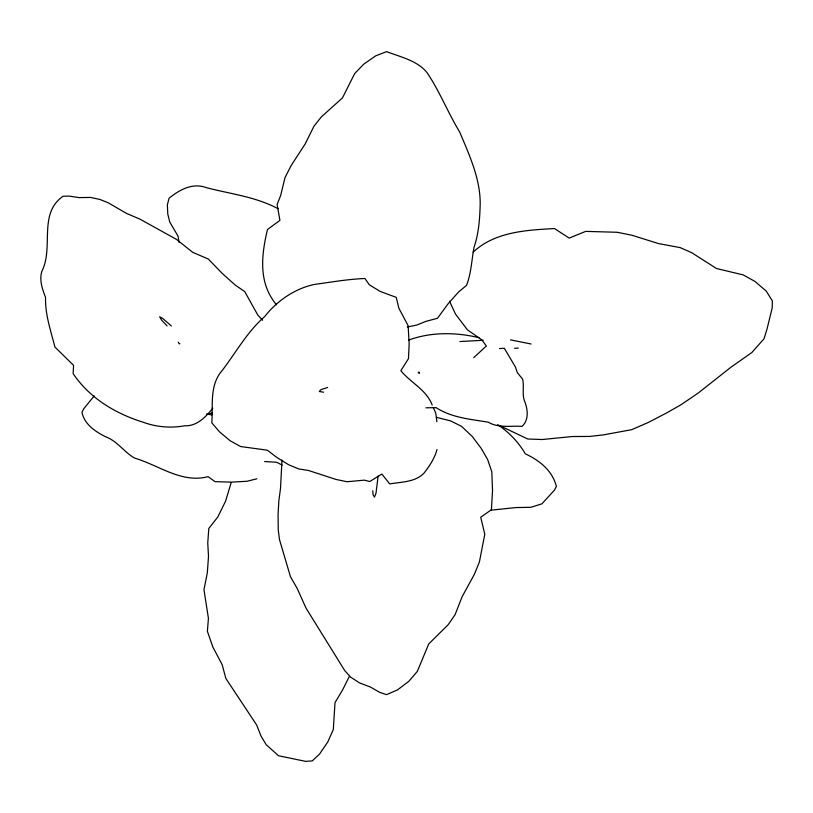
<?xml version="1.0" encoding="UTF-8"?>
<svg xmlns="http://www.w3.org/2000/svg" width="813" height="813" viewBox="0 0 813 813"><rect width="100%" height="100%" fill="white"/><g stroke="black" fill="none" stroke-linecap="round" stroke-linejoin="round"><path stroke-width="1.22" d="M378.106 476.083L375.992 493.288L374.478 497.15L373.055 494.609L372.771 490.727M281.989 460.087L280.515 488.42L278.849 500.818L278.066 514.649L278.249 530.005L279.509 539.69L290.434 576.61L297.273 588.632L306.034 608.144L344.742 670.593L350.637 677.148L359.498 682.879L370.403 687.036L379.762 692.402L386.521 694.637L397.455 689.932L408.888 681.274L417.303 671.416L428.756 643.916L448.217 624.658L455.128 614.577L462.109 596.742L474.335 574.385L479.406 561.935L484.792 534.253L480.727 517.22L491.418 509.741L492.526 490.422L491.804 471.804L487.668 459.599L481.205 448.37L472.201 436.439L461.621 426.398L450.737 420.951L436.622 417.384M231.166 482.658L225.567 501.225L217.823 516.966L208.819 528.45L207.752 542.972L208.504 556.397L207.325 572.819L203.961 589.679L208.423 618.317L207.386 631.295L212.904 647.128L222.132 664.607L225.862 678.459L256.654 725.003L261.105 736.222L266.217 744.688L278.463 755.734L305.688 761.364L312.243 760.917L319.58 754.037L327.771 741.974L333.31 729.586L335.007 702.625L342.558 690.013L349.295 676.528M437.018 449.548C434.63 458.319 429.538 466.073 423.98 473.156C415.138 482.333 401.429 481.824 389.722 483.918L381.846 474.03L369.834 481.509L364.315 480.168L346.999 481.753L335.84 479.385L308.401 470.453L298.91 468.979L288.595 464.731L276.857 457.465L267.335 450.199L240.607 446.53L230.079 440.717L219.48 431.805L211.817 422.821C213.057 405.026 209.348 384.874 222.345 370.291C236.177 352.141 247.294 331.684 264.723 316.531C276.908 300.952 294.713 288.625 314.326 284.448C331.135 282.152 347.964 279.164 364.966 278.493L369.326 284.814L380.21 291.44L396.216 297.345L398.858 308.208L408.136 325.678L409.163 343.98L408.482 358.624L400.85 370.677C410.524 382.73 426.459 389.691 432.181 405.057M212.843 408.238C205.77 416.886 197 426.327 184.846 425.768C170.923 428.288 156.635 427.15 143.342 422.282C115.446 413.634 89.745 398.248 73.119 373.634L73.597 365.372L54.918 347.049C50.802 330.769 45.061 314.54 45.548 297.517C42.439 289.123 39.156 280.455 41.778 271.451C54.146 247.447 37.744 213.931 63.038 196.258L69.105 196.106L79.024 197.589L90.7 197.447L99.958 199.47L108.281 202.823L126.503 213.402L139.968 219.144L176.543 239.439L192.742 252.365L208.301 259.022L222.406 273.585L235.181 285.028L244.733 291.582L257.812 315.058L262.579 320.261M94.196 395.911L83.81 408.685L81.95 412.181C84.247 424.315 95.477 431.754 105.812 436.835C117.357 441.134 124.104 452.109 134.572 458.085C158.82 465.158 181.441 483.623 208.098 476.662L214.998 481.642L231.055 482.139L247.111 481.266L256.827 478.786M473.694 357.69L486.347 345.992L481.865 339.885L467.485 329.895L455.514 314.113L449.508 301.206M473.146 252.111C495.056 231.735 526.224 230.13 554.517 228.555L569.151 238.097L585.716 231.38L617.23 232.274L631.914 235.242L658.571 243.585L680.166 247.609L691.639 252.66L716.517 268.524L743.062 274.855L754.942 281.42L766.253 291.125L772.35 300.891L772.218 307.883L766.994 329.143L764.037 338.767L751.812 352.557L730.857 367.283L698.326 392.964L681.07 404.711L666.497 413.014L648.185 422.506L631.701 429.681L603.236 434.914L589.395 436.449L572.464 436.52L542.271 439.518L527.749 439L499.212 425.433M408.705 340.068C430.88 331.877 455.971 332.141 478.918 337.69M327.629 387.486L321.044 389.62L319.245 391.5L323.574 392.191M407.313 326.999L416.744 325.068L425.89 321.379L437.465 318.3L448.451 303.32L458.613 291.989L466.54 285.333C471.316 273.097 471.652 259.906 474.06 247.122C478.532 234.195 479.65 220.516 480.107 206.929C481.296 180.699 469.629 155.72 459.68 131.98C447.882 112.631 439.63 91.208 426.916 72.489C417.11 60.457 400.474 57.001 386.602 51.636L375.687 55.843L363.716 64.197L354.651 73.607L342.446 97.926L321.45 116.787L313.95 126.239L305.231 143.85L291.166 165.517L284.987 177.641L280.739 195.171L277.111 204.5L279.936 220.364L267.467 229.53C261.319 255.434 258.158 282.934 276.522 304.845M179.876 343.706L179.195 343.818L178.311 342.171M490.737 510.198L515.981 507.566L530.818 507.312L541.885 503.847L554.395 490.209L556.356 486.469C552.576 470.697 539.395 460.371 525.35 453.847C518.46 442.038 508.887 432.221 497.647 424.579M459.894 341.551L483.217 340.261M212.284 413.045L206.421 414.132L211.888 414.833M514.619 348.31L518.288 348.086M499.477 348.543L504.334 348.279L515.381 366.937L517.353 372.689L522.607 379.102C524.476 386.805 521.529 394.894 525.076 402.364C527.891 410.291 528.836 420.087 522.078 426.368C510.645 425.585 498.765 428.39 488.247 422.191C470.524 419.213 451.733 417.811 436.124 407.648L425.921 407.811M264.611 461.52L276.705 462.292L282.213 465.107M531.102 344.001L510.493 339.885M418.146 372.71L419.559 373.248L418.929 371.876M278.137 208.778C255.81 196.726 230.516 193.982 206.39 187.671C192.762 182.407 179.368 189.795 169.063 198.24L167.376 204.866L167.773 213.951L169.754 222.02L178.027 236.136L179.073 242.386M171.37 325.952L162.62 318.391L159.643 316.765L161.594 320.119L167.092 325.881M433.207 407.364L435.768 413.116L436.855 421.754"/></g></svg>
